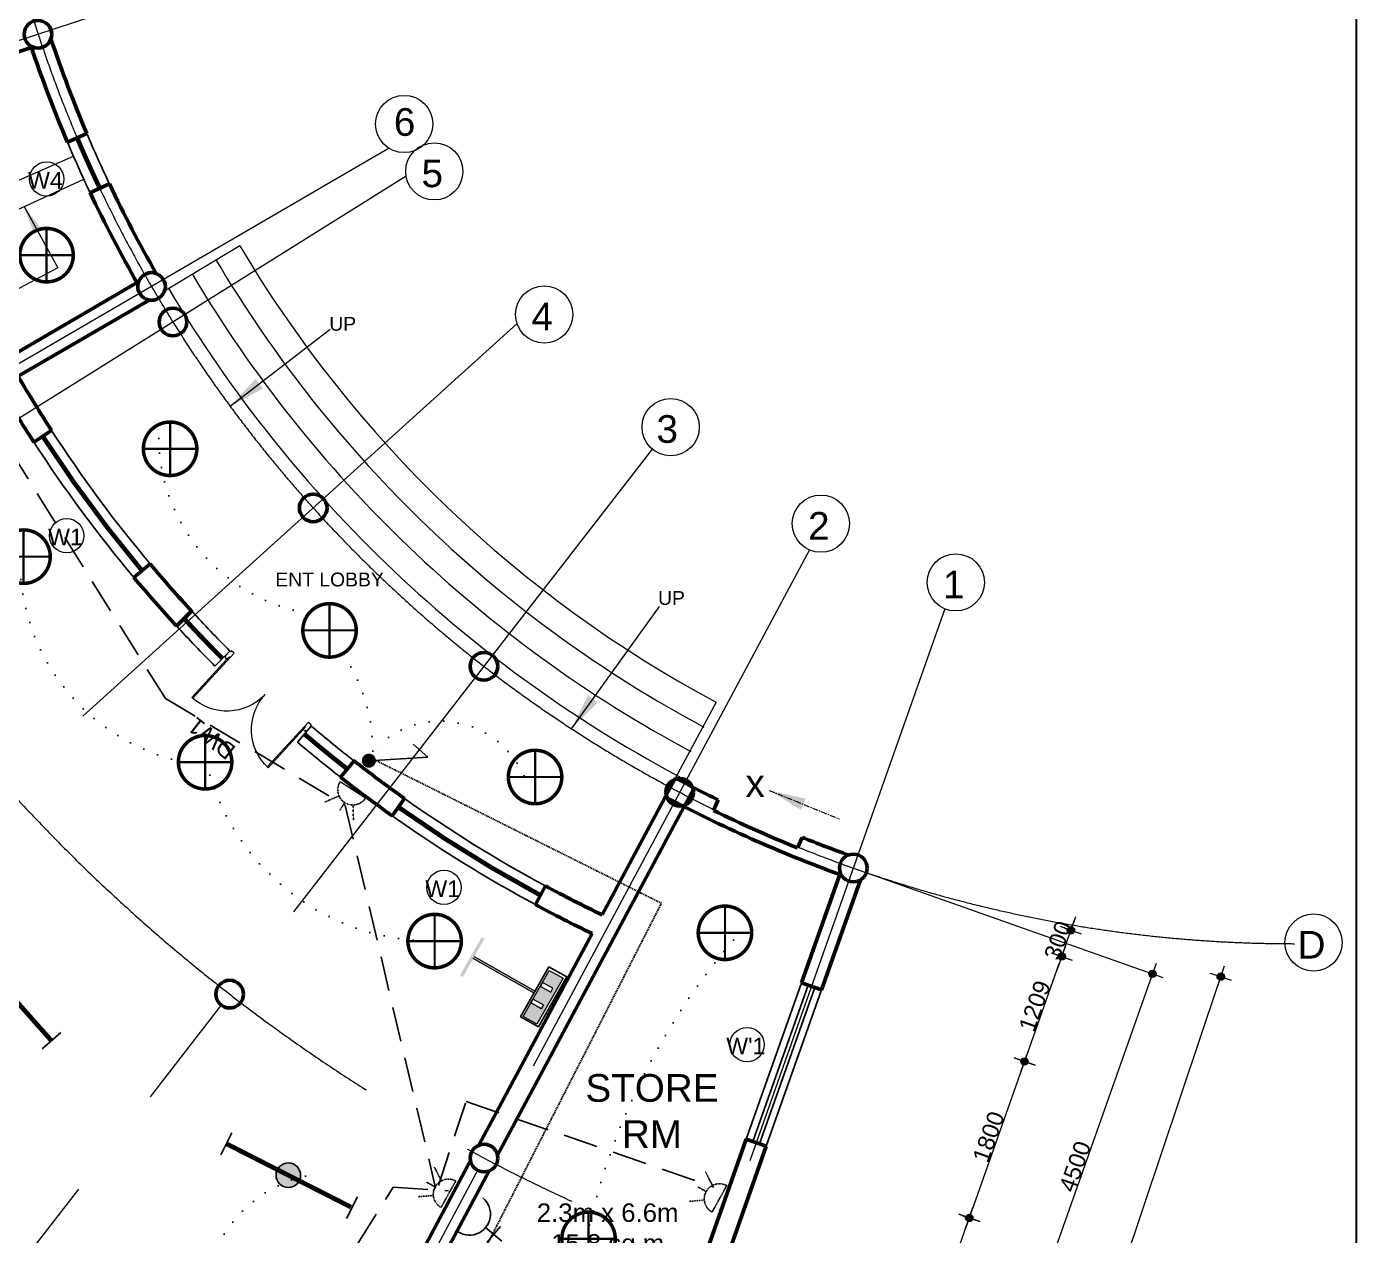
# Model space of a CAD drawing. Header units: millimetres. Extents: x -582 to 488037, y -1142837 to 903.
# Drawn here: x 377672 to 392100, y -1127153 to -1114042 of the extents above; entities that cross this region are included whole.
import ezdxf

# ---------------------------------------------------------------- set-up
doc = ezdxf.new("R2010")
doc.units = ezdxf.units.MM
doc.header["$PDMODE"] = 3
for name, pattern in [('CENTERX2', [101.6, 63.5, -12.7, 12.7, -12.7]), ('DASHED', [19.05, 12.7, -6.35]), ('DOT2', [3.175, 0, -3.175]), ('HIDDEN', [0.375, 0.25, -0.125])]:
    doc.linetypes.add(name, pattern=pattern)
doc.layers.add('A New CL', color=7, linetype='CENTERX2', lineweight=13, true_color=0x18bbcd)
doc.layers.add('Pipe line', color=7, linetype='Continuous', lineweight=60, true_color=0x0070ff)
for name, color, linetype, lineweight in [('A_Wall 01', 7, 'Continuous', 53), ('COLUMN-HATCH', 1, 'Continuous', 53), ('Dimension', 5, 'Continuous', 13), ('door', 62, 'Continuous', 18), ('dw', 92, 'Continuous', 15), ('E_Telephone', 50, 'Continuous', 20), ('fixtures', 123, 'Continuous', 0), ('hatch', 9, 'Continuous', 0), ('railing', 220, 'Continuous', 25), ('stair', 20, 'Continuous', 20), ('window', 210, 'Continuous', 25)]:
    doc.layers.add(name, color=color, linetype=linetype, lineweight=lineweight)
for name, color, linetype in [('E_Electrical Layout', 210, 'Continuous'), ('E_Power', 50, 'HIDDEN'), ('E_Switch', 30, 'DOT2'), ('E_TV', 160, 'Continuous')]:
    doc.layers.add(name, color=color, linetype=linetype)
doc.styles.add('Arial', font='arial.ttf')
doc.dimstyles.new('A_ Detail', dxfattribs={"dimtxt": 250, "dimasz": 80, "dimexe": 75, "dimexo": 0, "dimgap": 4, "dimtad": 1, "dimdec": 0, "dimzin": 1, "dimdsep": 46, "dimtxsty": 'Arial', "dimblk": 'dot 2', "dimcen": 0.09375, "dimclrd": 5, "dimclre": 5, "dimclrt": 256, "dimadec": 0, "dimazin": 0, "dimtfac": 0.75, "dimtdec": 0, "dimtix": 1, "dimtmove": 1, "dimatfit": 3, "dimfxl": 75, "dimfxlon": 1, "dimtolj": 1, "dimtzin": 0, "dimlwd": 13, "dimlwe": 9, "dimarcsym": 0})

# ---------------------------------------------------------------- blocks, each defined once
blk = doc.blocks.new('A$C115C1E31')
blk.add_circle((-22, 86), 150)
blk = doc.blocks.new("5'door")
at = {"layer": 'door'}
for p, q in [((-37, 0), (37, 0)), ((-37, -12), (-37, 0)), ((37, 0), (37, -12)), ((-50, -12), (-37, -12)), ((-50, -50), (-50, -12)), ((12, -50), (-50, -50)), ((50, -37), (12, -37)), ((12, -37), (12, -50)), ((12, -50), (612, -50)), ((37, -12), (50, -12)), ((50, -12), (50, -37)), ((50, -37), (612, -37)), ((-50, -1150), (-50, -1187)), ((12, -1150), (-50, -1150)), ((12, -1150), (612, -1150)), ((12, -1162), (12, -1150)), ((-50, -1187), (-37, -1187)), ((-37, -1187), (-37, -1200)), ((-37, -1200), (37, -1200)), ((50, -1162), (12, -1162)), ((37, -1200), (37, -1187)), ((37, -1187), (50, -1187)), ((50, -1187), (50, -1162)), ((50, -1162), (612, -1162))]:
    blk.add_line(p, q, dxfattribs=at)
for centre, start_param, end_param in [((50, -37), 1.571533, 3.142329), ((50, -1162), 3.141218, 4.712014)]:
    blk.add_ellipse(centre, major_axis=(-562, 0), ratio=1, start_param=start_param, end_param=end_param, dxfattribs=at)
blk = doc.blocks.new('dot1')
at = {"layer": 'hatch'}
h = blk.add_hatch(color=256, dxfattribs=at)
edge = h.paths.add_edge_path()
edge.add_arc((0, 0), 1, 0, 360)
for p, q in [((0, 3), (0, -3)), ((3, 0), (-3, 0))]:
    blk.add_line(p, q, dxfattribs=at)
blk.add_circle((0, 0), 1, dxfattribs=at)
blk = doc.blocks.new('dot 2')
at = {"layer": 'hatch', "xscale": 0.5, "yscale": 0.5, "zscale": 0.5}
blk.add_blockref('dot1', (0, 0), dxfattribs=at)
blk = doc.blocks.new('*D278')
at = {"layer": 'DEFPOINTS', "color": 0, "transparency": 16777216}
for p in [(385697, -1126186), (387900, -1126964), (385192, -1127270)]:
    blk.add_point(p, dxfattribs=at)
at = {"layer": 'Dimension', "color": 5, "lineweight": 13, "transparency": 16777216}
blk.add_line((387530, -1128012), (387873, -1127040), dxfattribs=at)
at = {"layer": 'Dimension', "color": 5, "lineweight": 9, "transparency": 16777216}
for p, q in [((387829, -1126939), (387971, -1126989)), ((387432, -1128062), (387574, -1128112))]:
    blk.add_line(p, q, dxfattribs=at)
at = {"layer": 'Dimension', "color": 5, "lineweight": 13, "transparency": 16777216, "xscale": 80, "yscale": 80, "zscale": 80}
for p, rotation in [((387900, -1126964), 70.53016339923839), ((387503, -1128087), 250.5301633992384)]:
    blk.add_blockref('dot 2', p, dxfattribs=dict(at, rotation=rotation))
at = {"layer": 'Dimension', "transparency": 16777216, "insert": (387611, -1127494), "char_height": 180, "attachment_point": 5, "rotation": 70.5302, "style": 'Arial'}
blk.add_mtext('\\A1;1191', dxfattribs=at)
blk = doc.blocks.new('*D279')
at = {"layer": 'DEFPOINTS', "color": 0, "transparency": 16777216}
for p in [(386297, -1124488), (388500, -1125267), (385697, -1126186)]:
    blk.add_point(p, dxfattribs=at)
at = {"layer": 'Dimension', "color": 5, "lineweight": 13, "transparency": 16777216}
blk.add_line((387927, -1126889), (388473, -1125343), dxfattribs=at)
at = {"layer": 'Dimension', "color": 5, "lineweight": 9, "transparency": 16777216}
for p, q in [((388429, -1125242), (388571, -1125292)), ((387829, -1126939), (387971, -1126989))]:
    blk.add_line(p, q, dxfattribs=at)
at = {"layer": 'Dimension', "color": 5, "lineweight": 13, "transparency": 16777216, "xscale": 80, "yscale": 80, "zscale": 80}
for p, rotation in [((388500, -1125267), 70.53016339923839), ((387900, -1126964), 250.5301633992384)]:
    blk.add_blockref('dot 2', p, dxfattribs=dict(at, rotation=rotation))
at = {"layer": 'Dimension', "transparency": 16777216, "insert": (388110, -1126084), "char_height": 180, "attachment_point": 5, "rotation": 70.5302, "style": 'Arial'}
blk.add_mtext('\\A1;1800', dxfattribs=at)
blk = doc.blocks.new('*D280')
at = {"layer": 'DEFPOINTS', "color": 0, "transparency": 16777216}
for p in [(386592, -1123310), (388903, -1124127), (386297, -1124488)]:
    blk.add_point(p, dxfattribs=at)
at = {"layer": 'Dimension', "color": 5, "lineweight": 9, "transparency": 16777216}
for p, q in [((388832, -1124102), (388974, -1124152)), ((388429, -1125242), (388571, -1125292))]:
    blk.add_line(p, q, dxfattribs=at)
at = {"layer": 'Dimension', "color": 5, "lineweight": 13, "transparency": 16777216}
blk.add_line((388527, -1125192), (388876, -1124203), dxfattribs=at)
at = {"layer": 'Dimension', "color": 5, "lineweight": 13, "transparency": 16777216, "xscale": 80, "yscale": 80, "zscale": 80}
for p, rotation in [((388903, -1124127), 70.53016339923839), ((388500, -1125267), 250.5301633992384)]:
    blk.add_blockref('dot 2', p, dxfattribs=dict(at, rotation=rotation))
at = {"layer": 'Dimension', "transparency": 16777216, "insert": (388611, -1124665), "char_height": 180, "attachment_point": 5, "rotation": 70.5302, "style": 'Arial'}
blk.add_mtext('\\A1;1209', dxfattribs=at)
blk = doc.blocks.new('*D122')
at = {"layer": 'DEFPOINTS', "color": 0, "transparency": 16777216}
for p in [(386692, -1123027), (386592, -1123310), (389003, -1123844)]:
    blk.add_point(p, dxfattribs=at)
at = {"layer": 'Dimension', "color": 5, "lineweight": 13, "transparency": 16777216}
for p, q in [((389030, -1123769), (389056, -1123693)), ((388903, -1124127), (389003, -1123844)), ((388876, -1124203), (388850, -1124278))]:
    blk.add_line(p, q, dxfattribs=at)
at = {"layer": 'Dimension', "color": 5, "lineweight": 9, "transparency": 16777216}
for p, q in [((388932, -1123819), (389074, -1123869)), ((388832, -1124102), (388974, -1124152))]:
    blk.add_line(p, q, dxfattribs=at)
at = {"layer": 'Dimension', "color": 5, "lineweight": 13, "transparency": 16777216, "xscale": 80, "yscale": 80, "zscale": 80}
for p, rotation in [((389003, -1123844), 250.5301633992384), ((388903, -1124127), 70.5301633992384)]:
    blk.add_blockref('dot 2', p, dxfattribs=dict(at, rotation=rotation))
at = {"layer": 'Dimension', "transparency": 16777216, "insert": (388862, -1123954), "char_height": 180, "attachment_point": 5, "rotation": 70.5302, "style": 'Arial'}
blk.add_mtext('\\A1;300', dxfattribs=at)
blk = doc.blocks.new('*D282')
at = {"layer": 'DEFPOINTS', "color": 0, "transparency": 16777216}
for p in [(386642, -1123169), (389888, -1124316), (385142, -1127411)]:
    blk.add_point(p, dxfattribs=at)
at = {"layer": 'Dimension', "color": 5, "lineweight": 9, "transparency": 16777216}
for p, q in [((389817, -1124291), (389959, -1124341)), ((388318, -1128534), (388459, -1128584))]:
    blk.add_line(p, q, dxfattribs=at)
at = {"layer": 'Dimension', "color": 5, "lineweight": 13, "transparency": 16777216}
blk.add_line((388415, -1128484), (389861, -1124392), dxfattribs=at)
at = {"layer": 'Dimension', "color": 5, "lineweight": 13, "transparency": 16777216, "xscale": 80, "yscale": 80, "zscale": 80}
for p, rotation in [((389888, -1124316), 70.53016339923839), ((388388, -1128559), 250.5301633992384)]:
    blk.add_blockref('dot 2', p, dxfattribs=dict(at, rotation=rotation))
at = {"layer": 'Dimension', "transparency": 16777216, "insert": (389048, -1126406), "char_height": 180, "attachment_point": 5, "rotation": 70.5302, "style": 'Arial'}
blk.add_mtext('\\A1;4500', dxfattribs=at)
blk = doc.blocks.new('*D124')
at = {"layer": 'DEFPOINTS', "color": 0, "transparency": 16777216}
for p in [(386692, -1123027), (390628, -1124346), (382138, -1136621)]:
    blk.add_point(p, dxfattribs=at)
at = {"layer": 'Dimension', "color": 5, "lineweight": 9, "transparency": 16777216}
for p, q in [((390557, -1124322), (390699, -1124370)), ((386003, -1137915), (386145, -1137963))]:
    blk.add_line(p, q, dxfattribs=at)
at = {"layer": 'Dimension', "color": 5, "lineweight": 13, "transparency": 16777216}
blk.add_line((386100, -1137863), (390603, -1124422), dxfattribs=at)
at = {"layer": 'Dimension', "color": 5, "lineweight": 13, "transparency": 16777216, "xscale": 80, "yscale": 80, "zscale": 80}
for p, rotation in [((390628, -1124346), 71.47937869997706), ((386074, -1137939), 251.479378699977)]:
    blk.add_blockref('dot 2', p, dxfattribs=dict(at, rotation=rotation))
at = {"layer": 'Dimension', "transparency": 16777216, "insert": (388260, -1131112), "char_height": 180, "attachment_point": 5, "rotation": 71.4794, "style": 'Arial'}
blk.add_mtext('\\A1;14336', dxfattribs=at)
blk = doc.blocks.new('F')
at = {"layer": 'E_Electrical Layout', "ltscale": 5}
h = blk.add_hatch(color=256, dxfattribs=at)
edge = h.paths.add_edge_path()
edge.add_ellipse((0, 0), major_axis=(-37.1, 37.1), ratio=1, start_angle=45, end_angle=135, ccw=False)
edge.add_ellipse((0, 0), major_axis=(37.1, 37.1), ratio=1, start_angle=45, end_angle=135, ccw=False)
edge.add_line((0, 52.5), (0, -52.5))
edge = h.paths.add_edge_path()
edge.add_ellipse((0, 0), major_axis=(-37.1, 37.1), ratio=1, start_angle=225, end_angle=315, ccw=False)
edge.add_ellipse((0, 0), major_axis=(37.1, 37.1), ratio=1, start_angle=225, end_angle=315, ccw=False)
edge.add_line((0, -52.5), (0, 52.5))
for p, q in [((-52.5, 305), (52.5, 305)), ((-52.5, -296.8), (52.5, -296.8))]:
    blk.add_line(p, q, dxfattribs=at)
at = {"layer": 'E_Electrical Layout', "ltscale": 5, "const_width": 20}
blk.add_lwpolyline([(0, -300), (0, 300)], dxfattribs=at)
at = {"layer": 'E_Electrical Layout', "ltscale": 5, "const_width": 3.5}
for points in [[(-52.5, 0, -1), (52.5, 0, -1)], [(-52.5, 0, 1), (52.5, 0, 1)]]:
    blk.add_lwpolyline(points, format="xyb", dxfattribs=at)
at = {"layer": 'E_Electrical Layout', "ltscale": 5}
blk.add_circle((0, 0), 52.5, dxfattribs=at)
blk.add_circle((0, 0), 52.5, dxfattribs=at)
blk = doc.blocks.new('mb')
at = {"const_width": 20}
blk.add_lwpolyline([(18.1, 151.2, -0.887546), (18.1, -151.2, -1.126702), (18.1, 151.2, -0.226057)], format="xyb", dxfattribs=at)
at = {"const_width": 12.5}
for points in [[(0, -151.2), (0, 151.2)], [(-151.2, 0), (151.2, 0)]]:
    blk.add_lwpolyline(points, dxfattribs=at)
blk = doc.blocks.new('A$C08380FCA')
blk.add_blockref('mb', (162.3, 162.2))
blk = doc.blocks.new('A$C084274A9')
for p, q in [((49.5, 235), (0, 185.5)), ((49.5, 25), (49.5, 235))]:
    blk.add_line(p, q)
at = {"const_width": 25}
blk.add_lwpolyline([(49.5, 12.5, 1), (49.5, 37.5, 1)], format="xyb", close=True, dxfattribs=at)
blk = doc.blocks.new('15A SOC')
at = {"layer": 'E_Power', "ltscale": 0.010417}
for p, q in [((-94.8, 141.8), (-47.1, 70.5)), ((0, 84.8), (-0.2, 138.4)), ((94.5, 142), (46.9, 70.6)), ((84.8, 0), (-84.8, 0))]:
    blk.add_line(p, q, dxfattribs=at)
blk.add_arc((0, 0), 84.8, 0, 180, dxfattribs=at)
blk = doc.blocks.new('2')
for p, q in [((0, 150), (0, 300)), ((-75, 225), (75, 225))]:
    blk.add_line(p, q)
blk.add_arc((0, 0), 150, 0, 180)
blk = doc.blocks.new('TELEPHONE POINTS')
at = {"layer": 'E_TV', "ltscale": 0.03}
for points in [[(1.39, 8.1), (3.68, 8.1), (3.68, 8.45), (-1.25, 8.45), (-1.25, 8.09), (1.14, 8.09), (1.14, 0.23), (1.39, 0.23)], [(-1.74, 0), (-1.74, -1.78), (4.2, -1.78), (4.2, 0), (2.65, 0), (2.65, -1.35), (2.15, -1.35), (2.15, 0), (0.5, 0), (0.5, -1.35), (0, -1.35), (0, 0)]]:
    blk.add_hatch(color=5, dxfattribs=at).paths.add_polyline_path(points)
at = {"layer": 'E_Telephone', "ltscale": 0.03}
for p, q in [((1.14, 0.23), (1.14, 8.09)), ((1.39, 8.1), (1.39, 0.23))]:
    blk.add_line(p, q, dxfattribs=at)
for points in [[(-1.74, 0), (4.2, 0), (4.2, -1.78), (-1.74, -1.78)], [(0, 0), (0.5, 0), (0.5, -1.35), (0, -1.35)], [(2.65, 0), (2.15, 0), (2.15, -1.35), (2.65, -1.35)]]:
    blk.add_lwpolyline(points, close=True, dxfattribs=at)
at = {"layer": 'E_TV', "color": 5, "ltscale": 0.03}
blk.add_lwpolyline([(-1.93, -2.08), (-1.93, 0.23), (4.53, 0.23), (4.53, -2.08)], close=True, dxfattribs=at)

msp = doc.modelspace()

# ---------------------------------------------------------------- linework, layer by layer
at = {"layer": 'A New CL', "ltscale": 100}
for p, q in [((380631.5, -1113193.6), (363274, -1118894.6)), ((381605, -1115361.1), (364164.8, -1125508.1)), ((381790, -1115665.7), (363485.1, -1127099.3)), ((382994.4, -1117263.3), (366978.3, -1131733.3)), ((384461.2, -1118624), (371323.3, -1135563.8)), ((386165.3, -1119717.2), (376124.8, -1138483.3)), ((387635.9, -1120357.2), (380868.2, -1139500.7)), ((386642, -1123168.8), (390001.2, -1124356.4))]:
    msp.add_line(p, q, dxfattribs=at)
for centre, radius, start, end in [((391421.3, -1109649.8), 23338.9, 157.31549, 262.65238), ((391421.2, -1109649.8), 18838.9, 156.59353, 250.8801), ((391421.3, -1109649.8), 14338.9, 186.17297, 198.18236), ((391421.3, -1109649.8), 14338.9, 198.18236, 210.19165), ((391421.3, -1109649.8), 14338.9, 210.19165, 211.98967), ((391421.3, -1109649.8), 14338.9, 211.98967, 222.0968), ((391421.3, -1109649.8), 27838.9, 198.18233, 250.76685), ((391421.3, -1109649.8), 14338.9, 222.0968, 232.20406), ((391421.3, -1109649.8), 14338.9, 232.20406, 242.31116), ((391421.3, -1109649.8), 14338.9, 242.31116, 250.53017), ((391421.3, -1109649.8), 14338.9, 251.12954, 270.0317)]:
    msp.add_arc(centre, radius, start, end, dxfattribs=at)
at = {"layer": 'A_Wall 01'}
for p, q in [((377725.4, -1114269.1), (375542.3, -1114986.2)), ((378326.1, -1115200.2), (378115.3, -1115294.9)), ((378570.9, -1115748), (378358.2, -1115843.5)), ((378870.7, -1116819), (375163.3, -1118976)), ((379002.1, -1117008.6), (377581.7, -1117835)), ((377943.6, -1118422.7), (377750.6, -1118547.9)), ((379013.7, -1119870.1), (378837.4, -1120017.9)), ((379463.2, -1120381.5), (379300.4, -1120544.2)), ((379463.2, -1120381.5), (379300.4, -1120544.2)), ((381226.2, -1122007), (381077.2, -1122182.5)), ((384914.8, -1122298.3), (382782.3, -1126283.9)), ((384711.1, -1122191.4), (383916.8, -1123675.9)), ((381772.4, -1122413.6), (381639.4, -1122601.2)), ((385123.5, -1122542.8), (385174.5, -1122428.5)), ((386036.8, -1122950.1), (386087.8, -1122835.9)), ((386495.4, -1123238.4), (386080.6, -1124411.8)), ((386718.3, -1123297.9), (386297.4, -1124488.5)), ((383301.7, -1123362.9), (383192.6, -1123565.4)), ((383808.2, -1123878.9), (382579.5, -1126175.4)), ((386080.6, -1124411.8), (386297.4, -1124488.5)), ((385480.6, -1126108.9), (385065.8, -1127282.3)), ((385697.4, -1126185.6), (385282.6, -1127359)), ((385480.6, -1126108.9), (385697.4, -1126185.6)), ((382490.2, -1126342.3), (381880.3, -1127482.3)), ((382691.5, -1126453.8), (382090.3, -1127577.4))]:
    msp.add_line(p, q, dxfattribs=at)
for centre, radius, start, end in [((391421.3, -1109649.8), 14223.9, 198.55091, 202.96956), ((391421.3, -1109649.8), 14453.9, 198.55091, 202.98879), ((391421.3, -1109649.8), 14223.9, 205.38662, 209.80527), ((391421.3, -1109649.8), 14453.9, 205.36739, 209.80527), ((390272.2, -1110426.8), 14694.6, 210.27347, 212.96612), ((390272.2, -1110426.8), 14924.6, 210.27347, 212.96612), ((390272.2, -1110426.8), 14694.6, 219.9889, 222.68011), ((390272.2, -1110426.8), 14924.6, 219.9889, 222.68011), ((390272.2, -1110426.8), 14694.6, 231.96839, 234.65969), ((390272.2, -1110426.8), 14924.6, 231.96839, 234.65969), ((391421.2, -1109649.8), 14223.9, 241.8519, 243.94873), ((391421.2, -1109649.8), 14453.9, 241.8519, 250.07452), ((391421.2, -1109649.8), 14348.9, 243.96628, 247.96014), ((391421.2, -1109649.8), 14223.9, 247.97769, 250.14425), ((390272.2, -1110426.8), 14694.6, 241.68246, 244.37376), ((390272.2, -1110426.8), 14924.6, 241.68246, 244.33487)]:
    msp.add_arc(centre, radius, start, end, dxfattribs=at)
at = {"layer": 'Dimension'}
for centre, radius in [((381769.3, -1115097.9), 310.3), ((382095.6, -1115612), 310.3), ((377889.9, -1115695.2), 186.2), ((383288.3, -1117163.9), 310.3), ((384660, -1118385.8), 310.3), ((386290, -1119433.1), 310.3), ((378107.4, -1119563.5), 186.2), ((387753.1, -1120070), 310.3), ((382200.7, -1123378.5), 186.2), ((391635.6, -1123977.1), 310.3), ((385489.3, -1125083.8), 186.2)]:
    msp.add_circle(centre, radius, dxfattribs=at)
at = {"layer": 'dw', "lineweight": 30}
msp.add_lwpolyline([(362400, -1140837.3), (392100, -1140837.3), (392100, -1099837.3), (362400, -1099837.3)], close=True, dxfattribs=at)
at = {"layer": 'E_Electrical Layout', "linetype": 'DASHED'}
for p, q in [((384560, -1123550), (381420, -1121980)), ((382620, -1127350), (384560, -1123550))]:
    msp.add_line(p, q, dxfattribs=at)
at = {"layer": 'E_Power', "ltscale": 1500}
for p, q in [((377490, -1118630), (379180, -1121330)), ((379180, -1121330), (381130, -1122490)), ((381130, -1122490), (382110, -1126640)), ((382140, -1126610), (382440, -1125700)), ((382440, -1125700), (385130, -1126630)), ((378560, -1131520), (381650, -1126630)), ((381650, -1126630), (382250, -1126670))]:
    msp.add_line(p, q, dxfattribs=at)
at = {"layer": 'E_Switch', "ltscale": 50}
for centre, radius, start, end in [((381056.7, -1118482), 1951.2, 176.1197, 263.32789), ((379850.7, -1119819.3), 2251.6, 185.62559, 264.37441), ((379537.7, -1121906.7), 1892.3, 0.20235, 40.80761), ((382163.9, -1122564.8), 988.4, 23.54457, 141.5343), ((382080.8, -1121432.8), 2527.7, 196.71968, 271.11531), ((390933.8, -1128713.4), 7347.1, 139.58348, 168.27182), ((381013.1, -1127885), 1410.2, 102.82979, 257.17021)]:
    msp.add_arc(centre, radius, start, end, dxfattribs=at)
at = {"layer": 'stair'}
for p, q in [((376875.8, -1116019.2), (378181.1, -1115447.6)), ((376998.2, -1116291.6), (378292.5, -1115695.5)), ((379986, -1116420.9), (379168.4, -1116912.2)), ((385153.2, -1121369.9), (384711.1, -1122191.4))]:
    msp.add_line(p, q, dxfattribs=at)
for radius, start, end in [(13323.9, 210.66074, 241.81056), (13623.9, 210.63983, 241.8578), (13923.9, 210.64755, 241.85465), (14223.9, 210.68208, 242.31488)]:
    msp.add_arc((391447.3, -1109626.4), radius, start, end, dxfattribs=at)
at = {"layer": 'window'}
for p, q in [((379878.7, -1120814.6), (379716, -1120977.1)), ((380760.9, -1121628), (380612.1, -1121803.3)), ((386080.6, -1124411.8), (385480.6, -1126108.9)), ((386153.2, -1124437.5), (385553.2, -1126134.6)), ((386224.8, -1124462.8), (385624.9, -1126159.9)), ((386297.4, -1124488.5), (385697.4, -1126185.6))]:
    msp.add_line(p, q, dxfattribs=at)
at = {"layer": 'window', "const_width": 50}
for points in [[(378220.2, -1115247.7, 0.0104622), (378466, -1115795.1, 0.0104622)], [(377847.1, -1118485.3, 0.0306522), (378925.6, -1119944)], [(379378.6, -1120459.4, 0.010211), (379797.3, -1120895.8)], [(380686.5, -1121715.6, 0.010211), (381155.4, -1122097.6)], [(381705.9, -1122507.4, 0.0306522), (383247.2, -1123464.1)]]:
    msp.add_lwpolyline(points, format="xyb", dxfattribs=at)
at = {"layer": 'window'}
for centre, radius, start, end in [((391421.3, -1109649.8), 14223.9, 202.96956, 205.38662), ((391421.3, -1109649.8), 14453.9, 202.98879, 205.36739), ((390272.2, -1110426.8), 14694.6, 212.96612, 219.9889), ((390272.2, -1110426.8), 14924.6, 212.96612, 219.9889), ((390272.2, -1110426.8), 14694.6, 222.64403, 224.98414), ((390272.2, -1110426.8), 14924.6, 222.64403, 224.98414), ((390272.2, -1110426.8), 14694.6, 229.66436, 232.00447), ((390272.2, -1110426.8), 14924.6, 229.66436, 232.00447), ((390272.2, -1110426.8), 14694.6, 234.65969, 241.68246), ((390272.2, -1110426.8), 14924.6, 234.65969, 241.68246)]:
    msp.add_arc(centre, radius, start, end, dxfattribs=at)

# ---------------------------------------------------------------- block references
at = {"layer": 'COLUMN-HATCH', "rotation": 358.2021055428715}
msp.add_blockref('A$C115C1E31', (377814.6, -1114211.3), dxfattribs=at)
at = {"layer": 'COLUMN-HATCH'}
for p in [(379049.7, -1116946.6), (379282.1, -1117331.9), (380803.9, -1119348.2), (382655.9, -1121066.2), (384780.7, -1122432.5), (386664.2, -1123254.6), (379898.1, -1124622.1), (382657.7, -1126400.4)]:
    msp.add_blockref('A$C115C1E31', p, dxfattribs=at)
at = {"layer": 'Dimension', "ltscale": 1500, "xscale": 96.52000000000004, "yscale": 96.52000000000004, "zscale": 96.52000000000004, "rotation": 60.3699195922366}
msp.add_blockref('TELEPHONE POINTS', (383143.2, -1124631), dxfattribs=at)
at = {"layer": 'E_Electrical Layout', "xscale": 1.905, "yscale": 1.905, "zscale": 1.905}
for p in [(377580, -1116829.8), (378920, -1118929.8), (377330, -1120099.8), (380650, -1120899.8), (379300, -1122329.8), (382880, -1122489.8), (384940, -1124179.8), (381790, -1124269.8), (383460, -1127499.8)]:
    msp.add_blockref('A$C08380FCA', p, dxfattribs=at)
at = {"layer": 'E_Electrical Layout'}
for name, p, xscale, yscale, zscale, rotation in [('A$C084274A9', (381301.5, -1121857.5), 3.048, 3.048, 3.048, 273.2770916045748), ('F', (377442.1, -1124477.7), 2.54, 2.54, 2.54, 41.56930409261901), ('F', (380512.1, -1126500.5), 2.54, 2.54, 2.54, 243.0368799828244)]:
    msp.add_blockref(name, p, dxfattribs=dict(at, xscale=xscale, yscale=yscale, zscale=zscale, rotation=rotation))
at = {"layer": 'E_Electrical Layout', "ltscale": 1500, "xscale": 1.524, "yscale": 1.524, "zscale": 1.524, "rotation": 230.0000313480437}
msp.add_blockref('2', (382476.9, -1126922), dxfattribs=at)
at = {"layer": 'E_Power', "yscale": 1.933907332272611, "zscale": 1.933907335074686}
for p, xscale, rotation in [((381212.2, -1122320.3), 1.933907334955848, 147.2336281801254), ((382248.7, -1126706.7), 1.933907334955847, 60.95768615287371), ((385188.7, -1126756.7), 1.933907334955847, 60.95768615287371)]:
    msp.add_blockref('15A SOC', p, dxfattribs=dict(at, xscale=xscale, rotation=rotation))
at = {"layer": 'fixtures', "xscale": -1, "rotation": 47.32425232194019}
msp.add_blockref("5'door", (379853.3, -1120842.1), dxfattribs=at)

# ---------------------------------------------------------------- texts
at = {"layer": 'Pipe line', "color": 5, "attachment_point": 5, "style": 'Arial'}
for s, insert, char_height in [('6', (381773.3, -1115078.4), 300), ('5', (382073.7, -1115635.5), 300), ('W4', (377876.7, -1115709.3), 180), ('4', (383266.4, -1117187.4), 300), ('UP', (381102.1, -1117266.4), 150), ('3', (384623, -1118408.5), 300), ('2', (386268, -1119456.6), 300), ('W1', (378094.2, -1119577.6), 180), ('ENT LOBBY', (380959.2, -1120039.9), 150), ('1', (387731.2, -1120093.5), 300), ('UP', (384669.1, -1120240.3), 150), ('x', (385576.5, -1122247.3), 300), ('W1', (382187.5, -1123392.7), 180), ('D', (391613.7, -1124000.6), 300), ("W'1", (385476.1, -1125097.9), 180), ('STORE\\PRM', (384457.3, -1125803.6), 300), ('2.3m x 6.6m\\P15.8 sq.m', (383976.4, -1127103.1), 200)]:
    msp.add_mtext(s, dxfattribs=dict(at, insert=insert, char_height=char_height))
at = {"layer": 'Pipe line', "color": 5, "insert": (379679.4, -1121763.2), "char_height": 180, "attachment_point": 5, "rotation": 142.14491, "style": 'Arial'}
msp.add_mtext('DW1', dxfattribs=at)

# ---------------------------------------------------------------- dimensions: what is measured, and where the dimension line sits
at = {"layer": 'Dimension'}
dim = msp.add_aligned_dim(p1=(382138.3, -1136620.8), p2=(386692, -1123027.4), distance=-4151, dimstyle='A_ Detail', override={"dimtxt": 180}, dxfattribs=at)
dim.commit()
dim.dimension.update_dxf_attribs({"geometry": '*D124', "text_midpoint": (388260.1, -1131112.1)})
for base, p1, p2, picture, middle in [((389002.9, -1123844.3), (386592, -1123310.2), (386692, -1123027.4), '*D122', (388862.4, -1123953.8)), ((389888.1, -1124316.4), (385142.1, -1127411.4), (386642, -1123168.8), '*D282', (389047.8, -1126405.7)), ((388902.9, -1124127.2), (386297.4, -1124488.5), (386592, -1123310.2), '*D280', (388611, -1124665.2)), ((388499.9, -1125267.1), (385697.4, -1126185.6), (386297.4, -1124488.5), '*D279', (388109.5, -1126083.7)), ((387900, -1126964.2), (385192.1, -1127270), (385697.4, -1126185.6), '*D278', (387611.1, -1127493.6))]:
    dim = msp.add_linear_dim(base=base, p1=p1, p2=p2, angle=250.53016, dimstyle='A_ Detail', override={"dimtxt": 180}, dxfattribs=at)
    dim.commit()
    dim.dimension.update_dxf_attribs({"geometry": picture, "text_midpoint": middle})

# ---------------------------------------------------------------- leaders
at = {"layer": 'A New CL', "color": 30}
msp.add_leader([(385728.7, -1122326.5), (386487.8, -1122634.3)], dimstyle='A_ Detail', override={"dimasz": 400, "dimgap": 4, "dimtad": 0, "dimfxlon": 1, "dimarcsym": 1}, dxfattribs=at)
at = {"layer": 'dw'}
for points in [[(379880.7, -1118159.7), (380965.4, -1117324.7)], [(383583.5, -1121657), (384537.9, -1120333.3)]]:
    msp.add_leader(points, dimstyle='A_ Detail', override={"dimasz": 400, "dimtad": 0, "dimfxlon": 1, "dimarcsym": 1}, dxfattribs=at)
at = {"layer": 'railing'}
msp.add_leader([(377645.3, -1115993.5), (378010.8, -1116656.5), (374892.5, -1118321.4)], dimstyle='A_ Detail', override={"dimasz": 300, "dimtad": 0, "dimfxl": 550, "dimfxlon": 1, "dimarcsym": 1}, dxfattribs=at)

doc.saveas('drawing.dxf')
